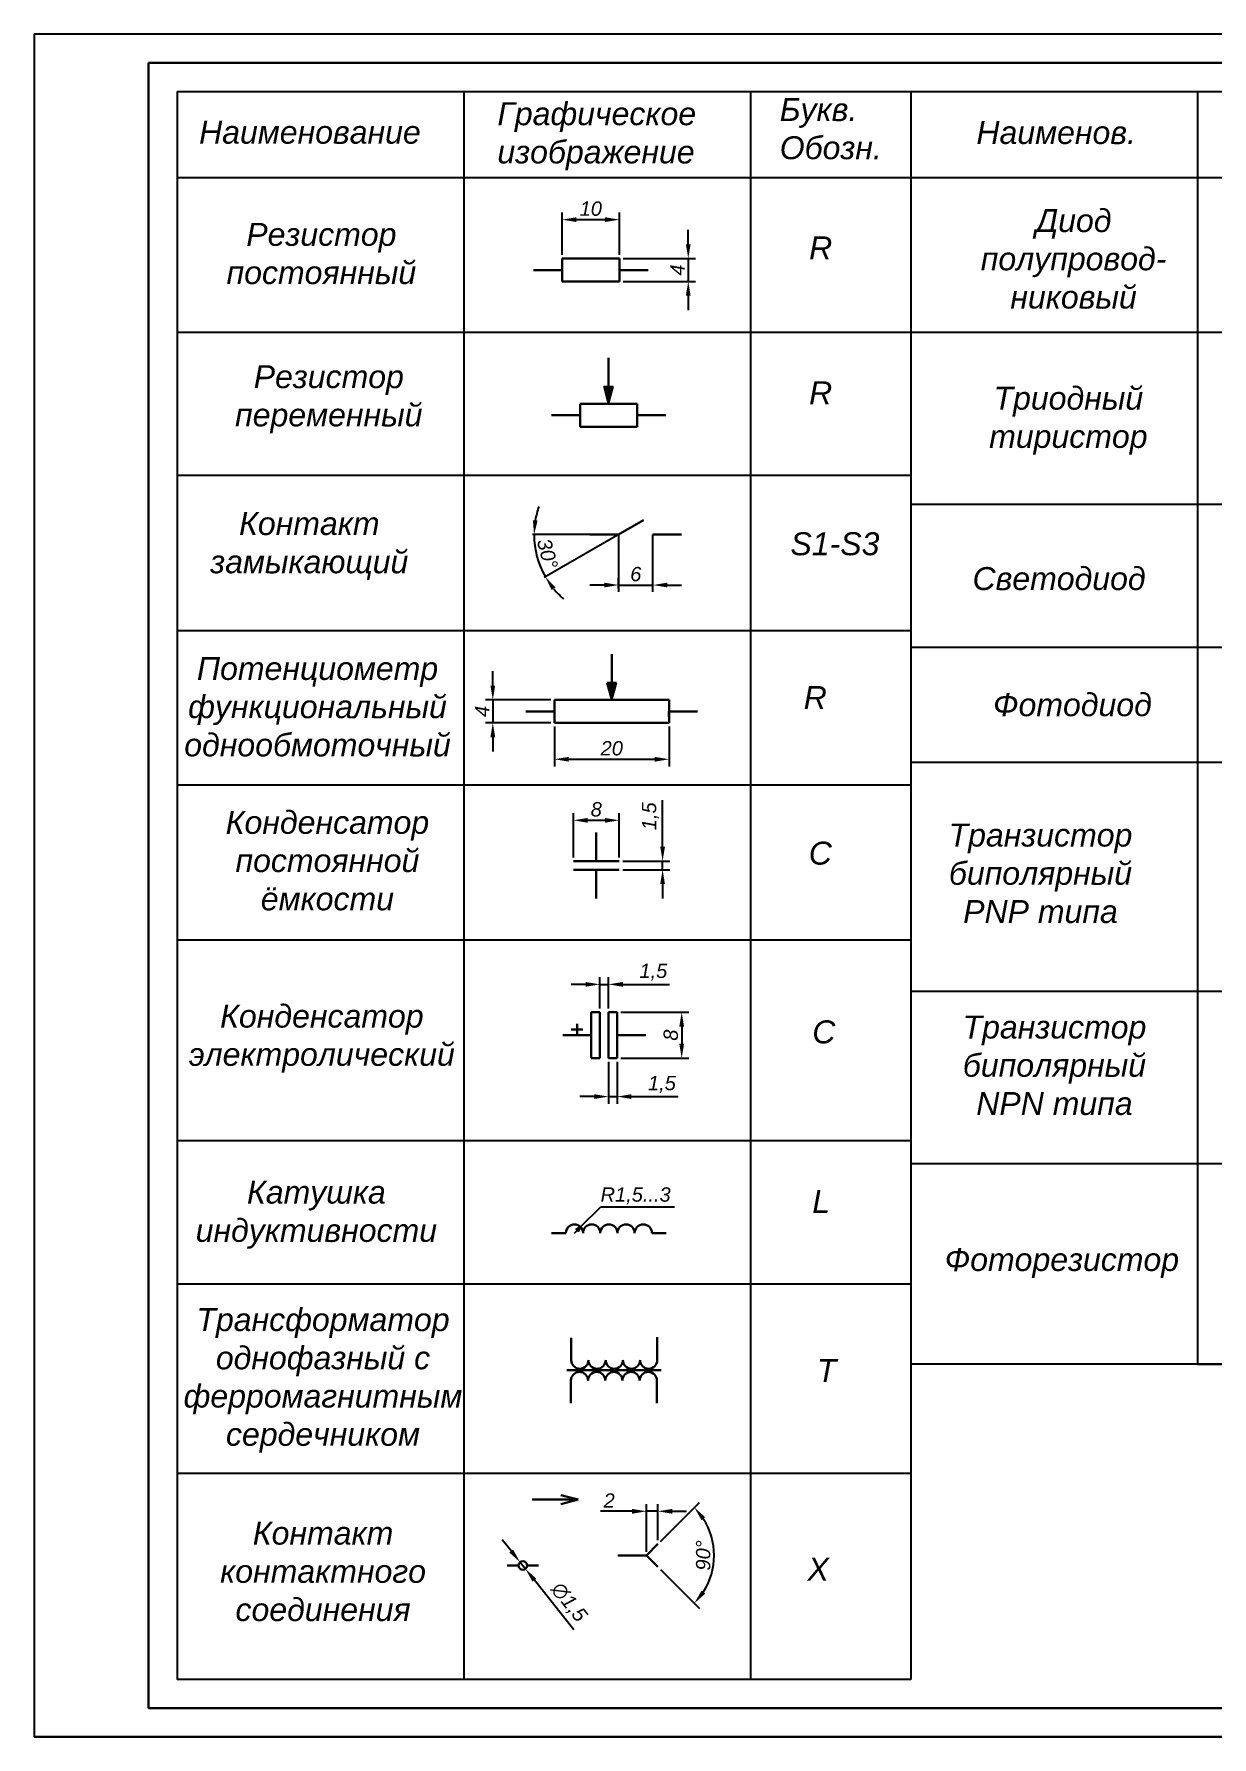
# Model space of a CAD drawing. Header units: millimetres. Extents: x 3192 to 3612, y -654 to -357.
# Drawn here: x 3192 to 3397.5, y -654.2 to -357.2 of the extents above; entities that cross this region are included whole.
import ezdxf

# ---------------------------------------------------------------- set-up
doc = ezdxf.new("R2010")
doc.units = ezdxf.units.MM
doc.layers.add('Штамп Толстые', color=7, linetype='Continuous', lineweight=30)
doc.styles.get("Standard").update_dxf_attribs({"font": 'arial.ttf'})
doc.dimstyles.new('ISO-25', dxfattribs={"dimtxt": 2.5, "dimasz": 2.5, "dimexe": 1.25, "dimexo": 0.625, "dimtad": 1, "dimtxsty": 'Standard', "dimcen": 2.5, "dimadec": 0, "dimazin": 0, "dimtfac": 1, "dimtmove": 0, "dimatfit": 3, "dimfxl": 1, "dimarcsym": 0})

# ---------------------------------------------------------------- blocks, each defined once
blk = doc.blocks.new('*D1')
at = {"color": 0, "lineweight": -2, "transparency": 16777216}
for p, q in [((3306.14, -393.82), (3306.14, -391.32)), ((3294.77, -396.32), (3307.39, -396.32)), ((3306.14, -396.32), (3306.14, -400.32)), ((3294.77, -400.32), (3307.39, -400.32)), ((3306.14, -402.82), (3306.14, -405.32))]:
    blk.add_line(p, q, dxfattribs=at)
at = {"color": 0, "transparency": 16777216}
for points in [[(3305.72, -393.82), (3306.56, -393.82), (3306.14, -396.32)], [(3305.72, -402.82), (3306.56, -402.82), (3306.14, -400.32)]]:
    blk.add_solid(points, dxfattribs=at)
at = {"layer": 'Defpoints', "color": 0, "transparency": 16777216}
for p in [(3294.14, -396.32), (3294.14, -400.32), (3306.14, -400.32)]:
    blk.add_point(p, dxfattribs=at)
at = {"color": 0, "transparency": 16777216, "insert": (3304.26, -398.32), "char_height": 2.5, "attachment_point": 5, "rotation": 90}
blk.add_mtext('{\\fArial|b0|i1|c204|p34;4}', dxfattribs=at)
blk = doc.blocks.new('*D2')
at = {"color": 0, "lineweight": -2, "transparency": 16777216}
for p, q in [((3284.14, -395.7), (3284.14, -388.29)), ((3294.14, -395.7), (3294.14, -388.29)), ((3286.64, -389.54), (3291.64, -389.54))]:
    blk.add_line(p, q, dxfattribs=at)
at = {"color": 0, "transparency": 16777216}
for points in [[(3286.64, -389.12), (3286.64, -389.95), (3284.14, -389.54)], [(3291.64, -389.12), (3291.64, -389.95), (3294.14, -389.54)]]:
    blk.add_solid(points, dxfattribs=at)
at = {"layer": 'Defpoints', "color": 0, "transparency": 16777216}
for p in [(3294.14, -389.54), (3284.14, -396.32), (3294.14, -396.32)]:
    blk.add_point(p, dxfattribs=at)
at = {"color": 0, "transparency": 16777216, "insert": (3289.14, -387.63), "char_height": 2.5, "attachment_point": 5}
blk.add_mtext('{\\fArial|b0|i1|c204|p34;10}', dxfattribs=at)
blk = doc.blocks.new('*D4')
at = {"color": 0, "lineweight": -2, "transparency": 16777216}
for p, q in [((3291.49, -453.27), (3288.99, -453.27)), ((3293.99, -453.85), (3293.99, -452.02)), ((3293.99, -453.27), (3299.99, -453.27)), ((3299.99, -453.85), (3299.99, -452.02)), ((3302.49, -453.27), (3304.99, -453.27))]:
    blk.add_line(p, q, dxfattribs=at)
at = {"color": 0, "transparency": 16777216}
for points in [[(3291.49, -452.85), (3291.49, -453.68), (3293.99, -453.27)], [(3302.49, -452.85), (3302.49, -453.68), (3299.99, -453.27)]]:
    blk.add_solid(points, dxfattribs=at)
at = {"layer": 'Defpoints', "color": 0, "transparency": 16777216}
for p in [(3299.99, -453.27), (3293.99, -454.48), (3299.99, -454.48)]:
    blk.add_point(p, dxfattribs=at)
at = {"color": 0, "transparency": 16777216, "insert": (3296.99, -451.37), "char_height": 2.5, "attachment_point": 5}
blk.add_mtext('{\\fArial|b0|i1|c204|p34;6}', dxfattribs=at)
blk = doc.blocks.new('*D5')
at = {"color": 0, "lineweight": -2, "transparency": 16777216}
for p, q in [((3282.8, -477.92), (3282.8, -484.9)), ((3302.8, -477.92), (3302.8, -484.9)), ((3285.3, -483.65), (3300.3, -483.65))]:
    blk.add_line(p, q, dxfattribs=at)
at = {"color": 0, "transparency": 16777216}
for points in [[(3285.3, -483.24), (3285.3, -484.07), (3282.8, -483.65)], [(3300.3, -483.24), (3300.3, -484.07), (3302.8, -483.65)]]:
    blk.add_solid(points, dxfattribs=at)
at = {"layer": 'Defpoints', "color": 0, "transparency": 16777216}
for p in [(3282.8, -477.3), (3302.8, -477.3), (3302.8, -483.65)]:
    blk.add_point(p, dxfattribs=at)
at = {"color": 0, "transparency": 16777216, "insert": (3292.8, -481.75), "char_height": 2.5, "attachment_point": 5}
blk.add_mtext('{\\fArial|b0|i1|c204|p34;20}', dxfattribs=at)
blk = doc.blocks.new('*D6')
at = {"color": 0, "lineweight": -2, "transparency": 16777216}
for p, q in [((3272.04, -470.8), (3272.04, -468.3)), ((3282.17, -473.3), (3270.79, -473.3)), ((3272.04, -473.3), (3272.04, -477.3)), ((3282.17, -477.3), (3270.79, -477.3)), ((3272.04, -479.8), (3272.04, -482.3))]:
    blk.add_line(p, q, dxfattribs=at)
at = {"color": 0, "transparency": 16777216}
for points in [[(3271.62, -470.8), (3272.45, -470.8), (3272.04, -473.3)], [(3271.62, -479.8), (3272.45, -479.8), (3272.04, -477.3)]]:
    blk.add_solid(points, dxfattribs=at)
at = {"layer": 'Defpoints', "color": 0, "transparency": 16777216}
for p in [(3282.8, -473.3), (3272.04, -477.3), (3282.8, -477.3)]:
    blk.add_point(p, dxfattribs=at)
at = {"color": 0, "transparency": 16777216, "insert": (3270.16, -475.3), "char_height": 2.5, "attachment_point": 5, "rotation": 90}
blk.add_mtext('{\\fArial|b0|i1|c204|p34;4}', dxfattribs=at)
blk = doc.blocks.new('*D8')
at = {"color": 0, "lineweight": -2, "transparency": 16777216}
for p, q in [((3286.1, -500.8), (3286.1, -493.05)), ((3288.6, -494.3), (3291.6, -494.3)), ((3294.1, -500.8), (3294.1, -493.05))]:
    blk.add_line(p, q, dxfattribs=at)
at = {"color": 0, "transparency": 16777216}
for points in [[(3288.6, -493.89), (3288.6, -494.72), (3286.1, -494.3)], [(3291.6, -493.89), (3291.6, -494.72), (3294.1, -494.3)]]:
    blk.add_solid(points, dxfattribs=at)
at = {"layer": 'Defpoints', "color": 0, "transparency": 16777216}
for p in [(3294.1, -494.3), (3286.1, -501.42), (3294.1, -501.42)]:
    blk.add_point(p, dxfattribs=at)
at = {"color": 0, "transparency": 16777216, "insert": (3290.1, -492.4), "char_height": 2.5, "attachment_point": 5}
blk.add_mtext('{\\fArial|b0|i1|c204|p34;8}', dxfattribs=at)
blk = doc.blocks.new('*D9')
at = {"color": 0, "lineweight": -2, "transparency": 16777216}
for p, q in [((3294.35, -527.77), (3306.25, -527.77)), ((3305, -530.27), (3305, -533.27)), ((3294.35, -535.77), (3306.25, -535.77))]:
    blk.add_line(p, q, dxfattribs=at)
at = {"color": 0, "transparency": 16777216}
for points in [[(3304.58, -530.27), (3305.42, -530.27), (3305, -527.77)], [(3304.58, -533.27), (3305.42, -533.27), (3305, -535.77)]]:
    blk.add_solid(points, dxfattribs=at)
at = {"layer": 'Defpoints', "color": 0, "transparency": 16777216}
for p in [(3293.73, -527.77), (3293.73, -535.77), (3305, -535.77)]:
    blk.add_point(p, dxfattribs=at)
at = {"color": 0, "transparency": 16777216, "insert": (3303.1, -531.77), "char_height": 2.5, "attachment_point": 5, "rotation": 90}
blk.add_mtext('{\\fArial|b0|i1|c204|p34;8}', dxfattribs=at)
blk = doc.blocks.new('*D10')
at = {"color": 0, "lineweight": -2, "transparency": 16777216}
for p, q in [((3292.23, -536.4), (3292.23, -543.74)), ((3293.73, -536.4), (3293.73, -543.74)), ((3289.73, -542.49), (3287.23, -542.49)), ((3292.23, -542.49), (3293.73, -542.49)), ((3296.23, -542.49), (3304.37, -542.49))]:
    blk.add_line(p, q, dxfattribs=at)
at = {"color": 0, "transparency": 16777216}
for points in [[(3289.73, -542.07), (3289.73, -542.9), (3292.23, -542.49)], [(3296.23, -542.07), (3296.23, -542.9), (3293.73, -542.49)]]:
    blk.add_solid(points, dxfattribs=at)
at = {"layer": 'Defpoints', "color": 0, "transparency": 16777216}
for p in [(3292.23, -535.77), (3293.73, -535.77), (3293.73, -542.49)]:
    blk.add_point(p, dxfattribs=at)
at = {"color": 0, "transparency": 16777216, "insert": (3301.55, -540.35), "char_height": 2.5, "attachment_point": 5}
blk.add_mtext('{\\fArial|b0|i1|c204|p34;1,5}', dxfattribs=at)
blk = doc.blocks.new('*D11')
at = {"color": 0, "lineweight": -2, "transparency": 16777216}
for p, q in [((3290.73, -527.15), (3290.73, -521.66)), ((3292.23, -527.15), (3292.23, -521.66)), ((3288.23, -522.91), (3285.73, -522.91)), ((3290.73, -522.91), (3292.23, -522.91)), ((3294.73, -522.91), (3302.87, -522.91))]:
    blk.add_line(p, q, dxfattribs=at)
at = {"color": 0, "transparency": 16777216}
for points in [[(3288.23, -522.5), (3288.23, -523.33), (3290.73, -522.91)], [(3294.73, -522.5), (3294.73, -523.33), (3292.23, -522.91)]]:
    blk.add_solid(points, dxfattribs=at)
at = {"layer": 'Defpoints', "color": 0, "transparency": 16777216}
for p in [(3292.23, -522.91), (3290.73, -527.77), (3292.23, -527.77)]:
    blk.add_point(p, dxfattribs=at)
at = {"color": 0, "transparency": 16777216, "insert": (3300.05, -520.78), "char_height": 2.5, "attachment_point": 5}
blk.add_mtext('{\\fArial|b0|i1|c204|p34;1,5}', dxfattribs=at)
blk = doc.blocks.new('*D38')
at = {"color": 0, "lineweight": -2, "transparency": 16777216}
for p, q in [((3275.24, -621.73), (3273.68, -619.78)), ((3276.8, -623.69), (3277.73, -624.86)), ((3286.19, -635.49), (3279.29, -626.82))]:
    blk.add_line(p, q, dxfattribs=at)
at = {"color": 0, "transparency": 16777216}
for points in [[(3275.57, -621.47), (3274.91, -621.99), (3276.8, -623.69)], [(3279.61, -626.56), (3278.96, -627.08), (3277.73, -624.86)]]:
    blk.add_solid(points, dxfattribs=at)
at = {"layer": 'Defpoints', "color": 0, "transparency": 16777216}
for p in [(3276.8, -623.69), (3277.73, -624.86)]:
    blk.add_point(p, dxfattribs=at)
at = {"color": 0, "transparency": 16777216, "insert": (3285.25, -630.75), "char_height": 2.5, "attachment_point": 5, "rotation": 308.5062}
blk.add_mtext('{\\fArial|b0|i1|c204|p34;∅1,5}', dxfattribs=at)
blk = doc.blocks.new('*D40')
at = {"color": 0, "lineweight": -2, "transparency": 16777216}
for p, q in [((3301.29, -620.06), (3308.09, -613.27)), ((3301.29, -624.95), (3308.09, -631.74))]:
    blk.add_line(p, q, dxfattribs=at)
blk.add_arc((3298.85, -622.51), 11.81, 327.1475, 32.8525, dxfattribs=at)
at = {"color": 0, "transparency": 16777216}
for points in [[(3308.45, -616.36), (3309.1, -615.84), (3307.21, -614.15)], [(3309.1, -629.18), (3308.45, -628.65), (3307.21, -630.86)]]:
    blk.add_solid(points, dxfattribs=at)
at = {"layer": 'Defpoints', "color": 0, "transparency": 16777216}
for p in [(3300.85, -620.51), (3298.85, -622.51), (3298.85, -622.51), (3300.85, -624.51), (3310.26, -625.56)]:
    blk.add_point(p, dxfattribs=at)
at = {"color": 0, "transparency": 16777216, "insert": (3308.76, -622.51), "char_height": 2.5, "attachment_point": 5, "rotation": 90}
blk.add_mtext('{\\fArial|b0|i1|c204|p34;90°}', dxfattribs=at)
blk = doc.blocks.new('*D43')
at = {"color": 0, "lineweight": -2, "transparency": 16777216}
for start, end in [(160.5609, 170.2805), (180, 210), (219.7195, 229.4391)]:
    blk.add_arc((3293.99, -444.48), 14.75, start, end, dxfattribs=at)
at = {"color": 0, "transparency": 16777216}
for points in [[(3279.86, -442.02), (3279.03, -441.95), (3279.23, -444.48)], [(3282.3, -454.14), (3282.98, -453.67), (3281.21, -451.86)]]:
    blk.add_solid(points, dxfattribs=at)
at = {"layer": 'Defpoints', "color": 0, "transparency": 16777216}
for p in [(3298.32, -441.98), (3278.99, -444.48), (3293.99, -444.48), (3279.46, -447.04), (3281, -451.98)]:
    blk.add_point(p, dxfattribs=at)
at = {"color": 0, "transparency": 16777216, "insert": (3281.57, -447.8), "char_height": 2.5, "attachment_point": 5, "rotation": 285}
blk.add_mtext('{\\fArial|b0|i1|c204|p34;30°}', dxfattribs=at)
blk = doc.blocks.new('*D44')
at = {"color": 0, "lineweight": -2, "transparency": 16777216}
for p, q in [((3301.67, -498.92), (3301.67, -490.78)), ((3294.72, -501.42), (3302.92, -501.42)), ((3301.67, -502.92), (3301.67, -501.42)), ((3294.72, -502.92), (3302.92, -502.92)), ((3301.67, -505.42), (3301.67, -507.92))]:
    blk.add_line(p, q, dxfattribs=at)
at = {"color": 0, "transparency": 16777216}
for points in [[(3301.25, -498.92), (3302.08, -498.92), (3301.67, -501.42)], [(3301.25, -505.42), (3302.08, -505.42), (3301.67, -502.92)]]:
    blk.add_solid(points, dxfattribs=at)
at = {"layer": 'Defpoints', "color": 0, "transparency": 16777216}
for p in [(3294.1, -501.42), (3301.67, -501.42), (3294.1, -502.92)]:
    blk.add_point(p, dxfattribs=at)
at = {"color": 0, "transparency": 16777216, "insert": (3299.54, -493.6), "char_height": 2.5, "attachment_point": 5, "rotation": 90}
blk.add_mtext('{\\fArial|b0|i1|c204|p34;1,5}', dxfattribs=at)
blk = doc.blocks.new('*D46')
at = {"color": 0, "lineweight": -2, "transparency": 16777216}
for p, q in [((3298.85, -621.88), (3298.85, -613.57)), ((3300.85, -619.88), (3300.85, -613.57)), ((3296.35, -614.82), (3290.84, -614.82)), ((3300.85, -614.82), (3298.85, -614.82)), ((3303.35, -614.82), (3305.85, -614.82))]:
    blk.add_line(p, q, dxfattribs=at)
at = {"color": 0, "transparency": 16777216}
for points in [[(3296.35, -614.4), (3296.35, -615.24), (3298.85, -614.82)], [(3303.35, -614.4), (3303.35, -615.24), (3300.85, -614.82)]]:
    blk.add_solid(points, dxfattribs=at)
at = {"layer": 'Defpoints', "color": 0, "transparency": 16777216}
for p in [(3298.85, -614.82), (3300.85, -620.51), (3298.85, -622.51)]:
    blk.add_point(p, dxfattribs=at)
at = {"color": 0, "transparency": 16777216, "insert": (3292.35, -612.94), "char_height": 2.5, "attachment_point": 5}
blk.add_mtext('{\\fArial|b0|i1|c204|p34;2}', dxfattribs=at)

msp = doc.modelspace()

# ---------------------------------------------------------------- hatches: boundary and pattern name
h = msp.add_hatch(color=256)
h.set_gradient(color1=(215, 235, 210), tint=1)
h.paths.add_polyline_path([(3292.252, -418.663), (3291.448, -418.663), (3292.252, -421.663)])
h.paths.add_polyline_path([(3293.056, -418.663), (3292.252, -418.663), (3292.252, -421.663)])
h = msp.add_hatch(color=256)
h.set_gradient(color1=(215, 235, 210), tint=1)
h.paths.add_polyline_path([(3293.604, -470.297), (3292.8, -470.297), (3292.8, -473.297)])
h.paths.add_polyline_path([(3292.8, -470.297), (3291.996, -470.297), (3292.8, -473.297)])

# ---------------------------------------------------------------- linework, layer by layer
for p, q in [((3611.981, -357.171), (3191.981, -357.171)), ((3191.981, -357.171), (3191.981, -654.171)), ((3211.981, -362.171), (3216.981, -362.171)), ((3216.981, -367.171), (3216.981, -644.171)), ((3216.981, -367.171), (3266.981, -367.171)), ((3216.981, -367.171), (3216.981, -382.171)), ((3266.981, -367.171), (3316.981, -367.171)), ((3266.981, -367.171), (3266.981, -644.171)), ((3316.981, -367.171), (3344.981, -367.171)), ((3316.981, -367.171), (3316.981, -644.171)), ((3344.981, -367.171), (3344.981, -644.171)), ((3344.981, -367.171), (3472.981, -367.171)), ((3344.981, -367.171), (3394.981, -367.171)), ((3394.981, -367.171), (3394.981, -589.171)), ((3216.981, -382.171), (3344.981, -382.171)), ((3216.981, -382.171), (3216.981, -409.171)), ((3344.981, -382.171), (3600.981, -382.171)), ((3216.981, -409.171), (3344.981, -409.171)), ((3344.981, -409.171), (3344.981, -434.171)), ((3344.981, -409.171), (3472.981, -409.171)), ((3344.981, -409.171), (3344.981, -444.171)), ((3344.981, -409.171), (3344.981, -439.171)), ((3292.252, -421.663), (3291.448, -418.663)), ((3291.448, -418.663), (3293.056, -418.663)), ((3292.252, -421.663), (3292.252, -418.663)), ((3292.252, -421.663), (3293.056, -418.663)), ((3287.252, -421.663), (3292.252, -421.663)), ((3344.981, -434.171), (3216.981, -434.171)), ((3216.981, -434.171), (3216.981, -461.171)), ((3344.981, -439.171), (3472.981, -439.171)), ((3298.32, -441.978), (3281, -451.978)), ((3293.99, -444.478), (3278.99, -444.478)), ((3293.99, -444.478), (3293.99, -454.478)), ((3299.99, -454.478), (3299.99, -444.478)), ((3216.981, -461.171), (3344.981, -461.171)), ((3344.981, -461.171), (3344.981, -488.171)), ((3472.981, -464.171), (3344.981, -464.171)), ((3344.981, -464.171), (3344.981, -484.171)), ((3293.604, -470.297), (3291.996, -470.297)), ((3292.8, -473.297), (3291.996, -470.297)), ((3292.8, -473.297), (3292.8, -470.297)), ((3292.8, -473.297), (3293.604, -470.297)), ((3282.8, -473.297), (3292.8, -473.297)), ((3344.981, -484.171), (3472.981, -484.171)), ((3344.981, -488.171), (3216.981, -488.171)), ((3216.981, -488.171), (3216.981, -515.171)), ((3286.096, -501.424), (3290.096, -501.424)), ((3286.096, -502.924), (3290.096, -502.924)), ((3216.981, -515.171), (3344.981, -515.171)), ((3472.981, -524.171), (3344.981, -524.171)), ((3216.981, -550.171), (3216.981, -577.171)), ((3216.981, -550.171), (3344.981, -550.171)), ((3216.981, -555.17), (3216.981, -570.17)), ((3216.981, -555.17), (3216.981, -575.17)), ((3344.981, -554.171), (3472.981, -554.171)), ((3287.351, -565.223), (3290.887, -561.687)), ((3290.887, -561.687), (3303.72, -561.687)), ((3286.291, -566.284), (3287.351, -565.223)), ((3287.351, -565.223), (3286.485, -565.723)), ((3287.351, -565.223), (3286.851, -566.089)), ((3216.981, -575.17), (3344.981, -575.17)), ((3216.981, -575.17), (3216.981, -608.17)), ((3344.981, -575.17), (3344.981, -614.17)), ((3472.981, -589.171), (3344.981, -589.171)), ((3394.981, -589.171), (3444.981, -589.171)), ((3216.981, -608.17), (3344.981, -608.17)), ((3344.981, -644.171), (3216.981, -644.171)), ((3606.981, -654.171), (3191.981, -654.171)), ((3191.981, -654.171), (3611.981, -654.171))]:
    msp.add_line(p, q)
at = {"layer": 'Штамп Толстые'}
for p, q in [((3606.981, -362.171), (3211.981, -362.171)), ((3211.981, -362.171), (3211.981, -649.171)), ((3284.14, -396.324), (3294.14, -396.324)), ((3284.14, -400.324), (3284.14, -396.324)), ((3284.14, -396.324), (3284.14, -398.324)), ((3294.14, -396.324), (3294.14, -400.324)), ((3294.14, -396.324), (3294.14, -398.324)), ((3284.14, -398.324), (3279.14, -398.324)), ((3294.14, -400.324), (3284.14, -400.324)), ((3294.14, -398.324), (3299.14, -398.324)), ((3292.252, -421.663), (3292.252, -413.663)), ((3287.252, -421.663), (3297.252, -421.663)), ((3287.252, -425.663), (3287.252, -421.663)), ((3287.252, -421.663), (3287.252, -423.663)), ((3297.252, -421.663), (3297.252, -425.663)), ((3297.252, -421.663), (3297.252, -423.663)), ((3287.252, -423.663), (3282.252, -423.663)), ((3297.252, -423.663), (3302.252, -423.663)), ((3297.252, -425.663), (3287.252, -425.663)), ((3293.99, -444.478), (3298.32, -441.978)), ((3293.99, -444.478), (3288.99, -444.478)), ((3299.99, -444.478), (3304.99, -444.478)), ((3292.8, -470.297), (3292.8, -465.297)), ((3282.8, -473.297), (3302.8, -473.297)), ((3282.8, -477.297), (3282.8, -473.297)), ((3302.8, -473.297), (3302.8, -477.297)), ((3282.8, -475.297), (3277.8, -475.297)), ((3282.8, -477.297), (3282.8, -475.297)), ((3302.8, -477.297), (3282.8, -477.297)), ((3302.8, -477.297), (3302.756, -475.297)), ((3302.756, -475.297), (3307.756, -475.297)), ((3290.096, -501.424), (3290.096, -496.424)), ((3286.096, -501.424), (3294.096, -501.424)), ((3294.096, -502.924), (3286.096, -502.924)), ((3290.096, -502.924), (3290.096, -507.924)), ((3289.229, -535.774), (3289.229, -527.774)), ((3289.229, -527.774), (3290.729, -527.774)), ((3289.229, -527.774), (3289.229, -531.774)), ((3290.729, -527.774), (3290.729, -535.774)), ((3292.229, -535.774), (3292.229, -527.774)), ((3292.229, -527.774), (3293.729, -527.774)), ((3293.729, -527.774), (3293.729, -535.774)), ((3293.729, -527.774), (3293.729, -531.774)), ((3286.729, -530.774), (3285.729, -530.774)), ((3285.729, -530.774), (3287.729, -530.774)), ((3286.729, -531.774), (3286.729, -529.774)), ((3286.729, -529.774), (3286.729, -530.774)), ((3289.229, -531.774), (3284.229, -531.774)), ((3284.229, -531.774), (3286.729, -531.774)), ((3293.729, -531.774), (3298.729, -531.774)), ((3290.729, -535.774), (3289.229, -535.774)), ((3293.729, -535.774), (3292.229, -535.774)), ((3282.291, -566.284), (3284.791, -566.284)), ((3299.791, -566.284), (3302.291, -566.284)), ((3285.724, -588.567), (3285.724, -584.567)), ((3300.73, -588.456), (3300.73, -584.456)), ((3284.939, -590.206), (3301.439, -590.206)), ((3296.719, -590.206), (3285.719, -590.206)), ((3285.663, -591.956), (3285.663, -595.956)), ((3300.659, -595.956), (3300.659, -591.956)), ((3278.929, -612.78), (3286.929, -612.78)), ((3286.929, -612.78), (3283.929, -611.976)), ((3286.929, -612.78), (3283.929, -612.78)), ((3286.929, -612.78), (3283.929, -613.584)), ((3298.852, -622.507), (3300.852, -620.507)), ((3293.852, -622.507), (3298.852, -622.507)), ((3298.852, -622.507), (3300.852, -624.507)), ((3276.514, -624.275), (3274.514, -624.275)), ((3278.014, -624.275), (3280.014, -624.275)), ((3211.981, -649.171), (3606.981, -649.171))]:
    msp.add_line(p, q, dxfattribs=at)
msp.add_circle((3277.264, -624.275), 0.75, dxfattribs=at)
for centre, start, end in [((3286.291, -566.284), 0, 180), ((3289.291, -566.284), 0, 180), ((3292.291, -566.284), 0, 180), ((3295.291, -566.284), 0, 180), ((3298.291, -566.284), 0, 180), ((3287.163, -592.006), 0, 180), ((3287.231, -588.442), 180, 0), ((3290.163, -592.006), 0, 180), ((3290.231, -588.442), 180, 0), ((3293.163, -592.006), 0, 180), ((3293.231, -588.442), 180, 0), ((3296.163, -592.006), 0, 180), ((3296.231, -588.442), 180, 0), ((3299.163, -592.006), 0, 180), ((3299.231, -588.442), 180, 0)]:
    msp.add_arc(centre, 1.5, start, end, dxfattribs=at)

# ---------------------------------------------------------------- texts
at = {"attachment_point": 1}
for s, width, insert, char_height in [('{\\fArial|b0|i1|c204|p34;Графическое\\Pизображение}', 50, (3272.843, -369.067), 4), ('{\\fArial|b0|i1|c204|p34;Букв.\\PОбозн.}', 28, (3322.102, -368.327), 4), ('{\\fArial|b0|i1|c204|p34;Наименование}', 50, (3220.78, -372.291), 4), ('{\\fArial|b0|i1|c204|p34;Наименов.}', 50, (3356.423, -372.345), 4), ('\\pxqc;{\\fArial|b0|i1|c204|p34;Диод\\Pполупровод-\\Pниковый}', 37.73848, (3354.512, -387.705), 4), ('\\pxqc;{\\fArial|b0|i1|c204|p34;Резистор постоянный}', 35.48366, (3224.38, -390.107), 4), ('{\\fArial|b0|i1|c204|p34;R}', 18.55502, (3327.232, -392.468), 4), ('\\pxqc;{\\fArial|b0|i1|c204|p34;Резистор переменный}', 37.37308, (3224.73, -414.926), 4), ('{\\fArial|b0|i1|c204|p34;R}', 18.55502, (3327.232, -417.74), 4), ('\\pxqc;{\\fArial|b0|i1|c204|p34;Триодный\\Pтиристор}', 35.93608, (3354.504, -418.677), 4), ('\\pxqc;{\\fArial|b0|i1|c204|p34;Контакт замыкающий}', 33.55743, (3223.236, -440.544), 4), ('{\\fArial|b0|i1|c204|p34;S1-S3}', 21.26096, (3323.976, -444.064), 4), ('\\pxqc;{\\fArial|b0|i1|c204|p34;Светодиод}', 33.9058, (3353.895, -450.14), 4), ('\\pxqc;{\\fArial|b0|i1|c204|p34;Потенциометр\\Pфункциональный\\Pоднообмоточный}', 38.19243, (3222.354, -465.815), 4), ('{\\fArial|b0|i1|c204|p34;R}', 18.55502, (3326.289, -470.884), 4), ('\\pxqc;{\\fArial|b0|i1|c204|p34;Фотодиод}', 33.70277, (3356.338, -472.141), 4), ('\\pxqc;{\\fArial|b0|i1|c204|p34;Конденсатор \\Pпостоянной \\Pёмкости}', 36.44655, (3224.953, -492.661), 4), ('\\pxqc;{\\fArial|b0|i1|c204|p34;Транзистор\\Pбиполярный\\PPNP типа}', 28.62705, (3353.292, -494.876), 4), ('{\\fArial|b0|i1|c204|p34;C}', 15.39056, (3327.171, -498.028), 4), ('\\pxqc;{\\fArial|b0|i1|c204|p34;Конденсатор\\Pэлектролический}', 34.52831, (3224.939, -526.452), 4), ('\\pxqc;{\\fArial|b0|i1|c204|p34;Транзистор\\Pбиполярный\\PNPN типа}', 28.62705, (3355.729, -528.36), 4), ('{\\fArial|b0|i1|c204|p34;C}', 15.39056, (3327.787, -529.197), 4), ('\\pxqc;{\\fArial|b0|i1|c204|p34;Катушка\\Pиндуктивности}', 32.92628, (3224.784, -557.156), 4), ('{\\fArial|b0|i1|c204|p34;R1,5...3}', 4.19272, (3290.841, -558.316), 2.5), ('{\\fArial|b0|i1|c204|p34;L}', 12.18933, (3327.778, -558.78), 4), ('\\pxqc;{\\fArial|b0|i1|c204|p34;Фоторезистор}', 31.26642, (3355.715, -568.904), 4), ('\\pxqc;{\\fArial|b0|i1|c204|p34;Трансформатор\\Pоднофазный с \\Pферромагнитным\\Pсердечником}', 50, (3217.404, -579.384), 4), ('{\\fArial|b0|i1|c204|p34;T}', 14.76314, (3328.586, -588.278), 4), ('\\pxqc;{\\fArial|b0|i1|c204|p34;Контакт\\Pконтактного\\Pсоединения}', 37.30332, (3223.763, -616.623), 4), ('{\\fArial|b0|i1|c204|p34;X}', 14.94365, (3326.955, -622.904), 4)]:
    msp.add_mtext_dynamic_manual_height_columns(s, width=width, gutter_width=12.5, heights=[0], dxfattribs=dict(at, insert=insert, char_height=char_height))

# ---------------------------------------------------------------- dimensions: what is measured, and where the dimension line sits
for base, p1, p2, picture, middle in [((3294.14, -389.535), (3284.14, -396.324), (3294.14, -396.324), '*D2', (3289.14, -387.634)), ((3299.99, -453.267), (3293.99, -454.478), (3299.99, -454.478), '*D4', (3296.99, -451.366)), ((3294.096, -494.303), (3286.096, -501.424), (3294.096, -501.424), '*D8', (3290.096, -492.401)), ((3292.229, -522.913), (3290.729, -527.774), (3292.229, -527.774), '*D11', (3300.051, -520.78)), ((3293.729, -542.486), (3292.229, -535.774), (3293.729, -535.774), '*D10', (3301.551, -540.354)), ((3298.852, -614.819), (3300.852, -620.507), (3298.852, -622.507), '*D46', (3292.348, -612.939))]:
    dim = msp.add_linear_dim(base=base, p1=p1, p2=p2, text='{\\fArial|b0|i1|c204|p34;<>}', dimstyle='ISO-25')
    dim.commit()
    dim.dimension.update_dxf_attribs({"geometry": picture, "text_midpoint": middle})
for base, p1, p2, picture, middle in [((3306.139, -400.324), (3294.14, -396.324), (3294.14, -400.324), '*D1', (3304.264, -398.324)), ((3272.036, -477.297), (3282.8, -473.297), (3282.8, -477.297), '*D6', (3270.161, -475.297)), ((3304.998, -535.774), (3293.729, -527.774), (3293.729, -535.774), '*D9', (3303.096, -531.774))]:
    dim = msp.add_linear_dim(base=base, p1=p1, p2=p2, angle=90, text='{\\fArial|b0|i1|c204|p34;<>}', dimstyle='ISO-25')
    dim.commit()
    dim.dimension.update_dxf_attribs({"geometry": picture, "text_midpoint": middle})
for base, line1, line2, picture, middle in [((3279.459, -447.04), ((3298.32, -441.978), (3281, -451.978)), ((3293.99, -444.478), (3278.99, -444.478)), '*D43', (3281.574, -447.805)), ((3310.264, -625.564), ((3298.852, -622.507), (3300.852, -624.507)), ((3298.852, -622.507), (3300.852, -620.507)), '*D40', (3308.765, -622.507))]:
    dim = msp.add_angular_dim_2l(base=base, line1=line1, line2=line2, text='{\\fArial|b0|i1|c204|p34;<>}', dimstyle='ISO-25')
    dim.commit()
    dim.dimension.update_dxf_attribs({"geometry": picture, "text_midpoint": middle})
dim = msp.add_linear_dim(base=(3302.8, -483.654), p1=(3282.8, -477.297), p2=(3302.8, -477.297), text='{\\fArial|b0|i1|c204|p34;<>}', dimstyle='ISO-25')
dim.commit()
dim.dimension.update_dxf_attribs({"geometry": '*D5', "text_midpoint": (3292.8, -483.654), "dimtype": 160})
dim = msp.add_linear_dim(base=(3301.668, -501.424), p1=(3294.096, -502.924), p2=(3294.096, -501.424), angle=90, text='{\\fArial|b0|i1|c204|p34;<>}', dimstyle='ISO-25')
dim.commit()
dim.dimension.update_dxf_attribs({"geometry": '*D44', "text_midpoint": (3301.668, -493.602), "dimtype": 160})
dim = msp.add_diameter_dim_2p(p1=(3276.797, -623.688), p2=(3277.731, -624.862), text='{\\fArial|b0|i1|c204|p34;<>}', dimstyle='ISO-25')
dim.commit()
dim.dimension.update_dxf_attribs({"geometry": '*D38', "text_midpoint": (3285.247, -630.755)})

doc.saveas('drawing.dxf')
